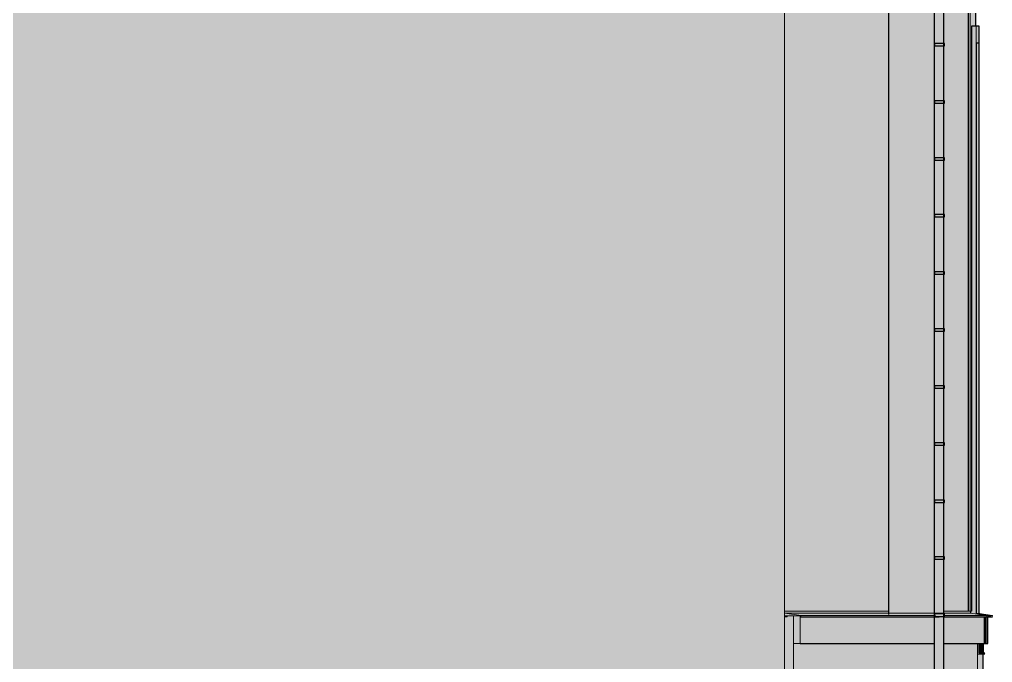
# Model space of a CAD drawing. Header units: millimetres. Extents: x -11345 to 411485, y -9810 to 73012.
# Drawn here: x 333808 to 344325, y 32851 to 39804 of the extents above; entities that cross this region are included whole.
import ezdxf

# ---------------------------------------------------------------- set-up
doc = ezdxf.new("R2010")
doc.units = ezdxf.units.MM
for name, color, linetype in [('PDF _Линии', 7, 'Continuous'), ('PDF _Стены наружные', 7, 'Continuous'), ('PDF _Стены отделка', 7, 'Continuous'), ('PDF _Узлы', 7, 'Continuous')]:
    doc.layers.add(name, color=color, linetype=linetype)
for name, color, linetype, true_color in [('PDF _Обобщенные модели', 7, 'Continuous', 0xb5bcbf), ('PDF _Ограждение', 7, 'Continuous', 0x7f7f7f), ('PDF _Стены штриховка поверхности', 7, 'Continuous', 0xcacbcc)]:
    doc.layers.add(name, color=color, linetype=linetype, true_color=true_color)

msp = doc.modelspace()

# ---------------------------------------------------------------- hatches: boundary and pattern name
at = {"layer": 'PDF _Линии', "transparency": 33554559}
msp.add_hatch(color=256, dxfattribs=at).paths.add_polyline_path([(344193.31773, 33376.28905), (344189.08469, 33384.75513), (344180.61862, 33388.98817), (344172.15254, 33384.75513), (344167.9195, 33376.28905), (344172.15254, 33367.82298), (344180.61862, 33363.58994), (344189.08469, 33367.82298)])
at = {"layer": 'PDF _Обобщенные модели', "transparency": 33554559}
h = msp.add_hatch(color=256, dxfattribs=at)
h.paths.add_polyline_path([(343850.44163, 44429.59879), (343854.67466, 44437.21826), (343858.9077, 44445.68433), (343841.97555, 44445.68433), (343841.97555, 44437.21826), (343820.81036, 44399.12091), (343808.11124, 44390.65484), (343791.17909, 44373.72268), (343757.31478, 44361.02357), (343727.68351, 44373.72268), (343723.45048, 44373.72268), (343702.28528, 44394.88787), (343693.81921, 44403.35395), (343672.65402, 44445.68433), (343647.25579, 44445.68433), (343659.9549, 44420.2861), (343651.48882, 44432.98522), (343659.9549, 44407.58699), (343659.9549, 44403.35395), (343655.72186, 44403.35395), (343655.72186, 44365.25661), (343668.42098, 44344.09141), (343672.65402, 44327.15926), (343676.88705, 44318.69318), (343702.28528, 44259.43065), (343702.28528, 43891.15631), (343698.05225, 43891.15631), (343702.28528, 43857.292), (343698.05225, 43857.292), (343698.05225, 41368.26545), (343702.28528, 40775.64009), (343698.05225, 40775.64009), (343698.05225, 40750.24186), (343702.28528, 40157.61649), (343698.05225, 40157.61649), (343698.05225, 40132.21826), (343702.28528, 39543.82593), (343698.05225, 39543.82593), (343698.05225, 38900.4041), (343702.28528, 38307.77873), (343698.05225, 38307.77873), (343698.05225, 38282.3805), (343702.28528, 37693.98817), (343698.05225, 37693.98817), (343698.05225, 37668.58994), (343702.28528, 37075.96457), (343698.05225, 37075.96457), (343698.05225, 35818.75218), (343702.28528, 35226.12681), (343698.05225, 35226.12681), (343698.05225, 35200.72858), (343702.28528, 34608.10321), (343698.05225, 34608.10321), (343698.05225, 33363.58994), (343706.51832, 33359.3569), (343706.51832, 33346.65779), (343710.75136, 33342.42475), (343698.05225, 33342.42475), (343698.05225, 28385.53684), (343702.28528, 28292.41), (343702.28528, 28216.21531), (343706.51832, 28207.74923), (343714.9844, 28195.05012), (343727.68351, 28186.58404), (343736.14959, 28182.351), (343765.78086, 28182.351), (343774.24694, 28186.58404), (343786.94605, 28195.05012), (343795.41213, 28207.74923), (343799.64517, 28216.21531), (343799.64517, 33342.42475), (343791.17909, 33342.42475), (343791.17909, 33350.89082), (343795.41213, 33350.89082), (343791.17909, 33359.3569), (343799.64517, 33363.58994), (343799.64517, 44030.84658), (343795.41213, 44022.3805), (343795.41213, 44026.61354), (343799.64517, 44035.07961), (343799.64517, 44043.54569), (343796.82314, 44043.54569), (343799.64517, 44047.77873), (343799.64517, 44259.43065), (343825.0434, 44318.69318), (343833.50947, 44335.62534), (343837.74251, 44348.32445), (343850.44163, 44369.48964), (343850.44163, 44373.72268), (343846.20859, 44386.4218), (343846.20859, 44416.05307), (343850.44163, 44428.75218)])
h.paths.add_polyline_path([(343829.27643, 44394.88787), (343825.0434, 44386.4218), (343812.34428, 44373.72268), (343812.34428, 44369.48964), (343809.9254, 44366.46604), (343812.34428, 44373.72268), (343825.0434, 44390.65484)], flags=0)
h.paths.add_polyline_path([(343681.12009, 44384.30528), (343689.58617, 44373.72268), (343698.05225, 44361.02357), (343702.28528, 44356.79053), (343705.10731, 44351.14648), (343693.81921, 44365.25661), (343689.58617, 44373.72268), (343685.35313, 44377.95572)], flags=0)
h.paths.add_polyline_path([(343795.41213, 44039.31265), (343791.17909, 44035.07961), (343795.41213, 44041.42917)], flags=0)
h.paths.add_polyline_path([(343780.59649, 44009.68138), (343774.24694, 44005.44835), (343778.47997, 44009.68138)], flags=0)
h.paths.add_polyline_path([(343714.9844, 44001.21531), (343719.21744, 44001.21531), (343719.21744, 43996.98227)], flags=0)
h.paths.add_polyline_path([(343748.84871, 43218.10321), (343753.08174, 42625.47784), (343748.84871, 42625.47784), (343753.08174, 42600.07961), (343748.84871, 42600.07961), (343748.84871, 42625.47784)], flags=0)
h.paths.add_polyline_path([(343753.08174, 28279.71088), (343753.08174, 28275.47784), (343748.84871, 28283.94392)], flags=0)
h.paths.add_polyline_path([(343774.24694, 28283.94392), (343765.78086, 28288.17696), (343770.0139, 28288.17696)], flags=0)
h.paths.add_polyline_path([(343736.14959, 28288.17696), (343740.38263, 28292.41), (343748.84871, 28292.41), (343748.84871, 28385.53684), (343753.08174, 28292.41), (343748.84871, 28292.41)], flags=0)
h.paths.add_polyline_path([(343723.45048, 43992.74923), (343727.68351, 43992.74923), (343736.14959, 43988.51619), (343731.91655, 43988.51619)], flags=0)
h.paths.add_polyline_path([(343765.78086, 44001.21531), (343761.54782, 43988.51619), (343761.54782, 44001.21531)], flags=0)
h.paths.add_polyline_path([(343719.21744, 44009.68138), (343723.45048, 44009.68138), (343727.68351, 44005.44835), (343736.14959, 44001.21531), (343740.38263, 44001.21531), (343740.38263, 43988.51619), (343736.14959, 43996.98227), (343736.14959, 44001.21531), (343723.45048, 44005.44835)], flags=0)
h.paths.add_polyline_path([(343714.9844, 44030.84658), (343719.21744, 44026.61354), (343727.68351, 44022.3805), (343731.91655, 44018.14746), (343723.45048, 44022.3805), (343719.21744, 44022.3805)], flags=0)
h.paths.add_polyline_path([(343723.45048, 44018.14746), (343723.45048, 44013.91442), (343714.9844, 44022.3805)], flags=0)
h.paths.add_polyline_path([(343782.71301, 44026.61354), (343782.71301, 44022.3805), (343778.47997, 44022.3805)], flags=0)
for points in [[(343702.28528, 39543.82593), (343702.28528, 39548.05897), (343698.05225, 39548.05897), (343693.81921, 39543.82593), (343698.05225, 39539.59289), (343702.28528, 39539.59289)], [(343702.28528, 39518.4277), (343702.28528, 39522.66073), (343698.05225, 39522.66073), (343693.81921, 39518.4277), (343698.05225, 39514.19466), (343702.28528, 39514.19466)], [(343702.28528, 38925.80233), (343702.28528, 38930.03537), (343698.05225, 38930.03537), (343693.81921, 38925.80233), (343698.05225, 38921.56929), (343702.28528, 38921.56929)], [(343702.28528, 38900.4041), (343702.28528, 38904.63714), (343698.05225, 38904.63714), (343693.81921, 38900.4041), (343698.05225, 38896.17106), (343702.28528, 38896.17106)], [(343702.28528, 38307.77873), (343702.28528, 38312.01177), (343698.05225, 38312.01177), (343693.81921, 38307.77873), (343698.05225, 38303.54569), (343702.28528, 38303.54569)], [(343702.28528, 38282.3805), (343702.28528, 38286.61354), (343698.05225, 38286.61354), (343693.81921, 38282.3805), (343698.05225, 38278.14746), (343702.28528, 38278.14746)], [(343702.28528, 37693.98817), (343702.28528, 37698.22121), (343698.05225, 37698.22121), (343693.81921, 37693.98817), (343698.05225, 37689.75513), (343702.28528, 37689.75513)], [(343702.28528, 37668.58994), (343702.28528, 37672.82298), (343698.05225, 37672.82298), (343693.81921, 37668.58994), (343698.05225, 37664.3569), (343702.28528, 37664.3569)], [(343702.28528, 37075.96457), (343702.28528, 37080.19761), (343698.05225, 37080.19761), (343693.81921, 37075.96457), (343698.05225, 37071.73153), (343702.28528, 37071.73153)], [(343702.28528, 37050.56634), (343702.28528, 37054.79938), (343698.05225, 37054.79938), (343693.81921, 37050.56634), (343698.05225, 37046.3333), (343702.28528, 37046.3333)], [(343702.28528, 36457.94097), (343702.28528, 36462.17401), (343698.05225, 36462.17401), (343693.81921, 36457.94097), (343698.05225, 36453.70793), (343702.28528, 36453.70793)], [(343702.28528, 36432.54274), (343702.28528, 36436.77578), (343698.05225, 36436.77578), (343693.81921, 36432.54274), (343698.05225, 36428.3097), (343702.28528, 36428.3097)], [(343702.28528, 35844.15041), (343702.28528, 35848.38345), (343698.05225, 35848.38345), (343693.81921, 35844.15041), (343698.05225, 35839.91737), (343702.28528, 35839.91737)], [(343702.28528, 35818.75218), (343702.28528, 35822.98522), (343698.05225, 35822.98522), (343693.81921, 35818.75218), (343698.05225, 35814.51914), (343702.28528, 35814.51914)], [(343702.28528, 35226.12681), (343702.28528, 35230.35985), (343698.05225, 35230.35985), (343693.81921, 35226.12681), (343698.05225, 35221.89377), (343702.28528, 35221.89377)], [(343702.28528, 35200.72858), (343702.28528, 35204.96162), (343698.05225, 35204.96162), (343693.81921, 35200.72858), (343698.05225, 35196.49554), (343702.28528, 35196.49554)], [(343702.28528, 34608.10321), (343702.28528, 34612.33625), (343698.05225, 34612.33625), (343693.81921, 34608.10321), (343698.05225, 34603.87017), (343702.28528, 34603.87017)], [(343702.28528, 34582.70498), (343702.28528, 34586.93802), (343698.05225, 34586.93802), (343693.81921, 34582.70498), (343698.05225, 34578.47194), (343702.28528, 34578.47194)], [(343702.28528, 33994.31265), (343702.28528, 33998.54569), (343698.05225, 33998.54569), (343693.81921, 33994.31265), (343698.05225, 33990.07961), (343702.28528, 33990.07961)], [(343702.28528, 33968.91442), (343702.28528, 33973.14746), (343698.05225, 33973.14746), (343693.81921, 33968.91442), (343698.05225, 33964.68138), (343702.28528, 33964.68138)], [(343702.28528, 33376.28905), (343702.28528, 33380.52209), (343698.05225, 33380.52209), (343693.81921, 33376.28905), (343698.05225, 33372.05602), (343702.28528, 33372.05602)]]:
    msp.add_hatch(color=7, dxfattribs=at).paths.add_polyline_path(points)
at = {"layer": 'PDF _Ограждение', "transparency": 33554559}
for color, points in [(7, [(342081.0316, 33405.92032), (342081.0316, 33410.15336), (342076.79856, 33410.15336), (342072.56552, 33405.92032), (342076.79856, 33401.68728), (342081.0316, 33401.68728)]), (7, [(342254.58617, 33342.42475), (342254.58617, 33346.65779), (342250.35313, 33346.65779), (342246.12009, 33342.42475), (342250.35313, 33338.19171), (342254.58617, 33338.19171)]), (7, [(342258.81921, 33342.42475), (342258.81921, 33346.65779), (342254.58617, 33346.65779), (342250.35313, 33342.42475), (342254.58617, 33338.19171), (342258.81921, 33338.19171)]), (7, [(342258.81921, 33342.42475), (342258.81921, 33346.65779), (342254.58617, 33346.65779), (342250.35313, 33342.42475), (342254.58617, 33338.19171), (342258.81921, 33338.19171)]), (256, [(344201.78381, 33376.28905), (344180.61862, 33376.28905), (344273.74546, 33359.3569), (344277.9785, 33359.3569), (344273.74546, 33346.65779), (344294.91065, 33346.65779), (344277.9785, 33342.42475), (344307.60977, 33342.42475), (344307.60977, 33346.65779), (344303.37673, 33346.65779), (344307.60977, 33359.3569), (344303.37673, 33359.3569)]), (256, [(344201.78381, 32944.51914), (344206.01685, 32944.51914), (344206.01685, 32957.21826)])]:
    msp.add_hatch(color=color, dxfattribs=at).paths.add_polyline_path(points)
at = {"layer": 'PDF _Ограждение', "true_color": 0x373f43, "transparency": 33554559}
h = msp.add_hatch(color=149, dxfattribs=at)
h.paths.add_polyline_path([(343698.05225, 33363.58994), (343698.05225, 33372.05602), (343198.55372, 33372.05602), (343198.55372, 33405.92032), (342076.79856, 33405.92032), (342076.79856, 33384.75513), (342246.12009, 33359.3569), (342254.58617, 33359.3569), (342250.35313, 33350.89082), (342250.35313, 33346.65779), (342254.58617, 33346.65779), (342254.58617, 33342.42475), (343710.75136, 33342.42475), (343710.75136, 33346.65779), (343706.51832, 33346.65779), (343706.51832, 33359.3569)])
h.paths.add_polyline_path([(342185.31827, 33369.74709), (342237.65402, 33363.58994), (342246.88974, 33360.51137)], flags=0)
h = msp.add_hatch(color=149, dxfattribs=at)
h.paths.add_polyline_path([(344161.56995, 33374.17253), (344079.0257, 33384.75513), (344087.49177, 33384.75513), (344083.25874, 33405.92032), (343799.64517, 33405.92032), (343799.64517, 33363.58994), (343795.41213, 33359.3569), (343791.17909, 33359.3569), (343795.41213, 33350.89082), (343791.17909, 33350.89082), (343795.41213, 33346.65779), (343791.17909, 33346.65779), (343791.17909, 33342.42475), (344172.15254, 33342.42475), (344227.18204, 33346.65779), (344261.04635, 33346.65779), (344265.27938, 33342.42475), (344273.74546, 33342.42475), (344273.74546, 33346.65779), (344277.9785, 33350.89082), (344277.9785, 33359.3569), (344248.34723, 33363.58994), (344095.95785, 33384.75513), (344100.19089, 33384.75513), (344100.19089, 33388.98817), (344095.95785, 33405.92032), (344087.49177, 33405.92032), (344087.49177, 33384.75513)])
h.paths.add_polyline_path([(344184.85166, 33380.52209), (344180.61862, 33380.52209), (344316.07584, 33359.3569), (344307.60977, 33359.3569), (344307.60977, 33350.89082), (344303.37673, 33346.65779), (344307.60977, 33346.65779), (344307.60977, 33342.42475), (344320.30888, 33342.42475), (344320.30888, 33359.3569), (344324.54192, 33359.3569)])
msp.add_hatch(color=149, dxfattribs=at).paths.add_polyline_path([(344210.24989, 32961.4513), (344180.61862, 32965.68433), (344180.61862, 32961.4513), (344201.78381, 32957.21826), (344210.24989, 32957.21826), (344206.01685, 32952.98522), (344206.01685, 32944.51914), (344210.24989, 32940.2861), (344239.88115, 32940.2861), (344239.88115, 32944.51914), (344235.64812, 32944.51914), (344235.64812, 32952.98522), (344239.88115, 32957.21826), (344235.64812, 32957.21826)])
at = {"layer": 'PDF _Стены наружные', "true_color": 0xe2e2e2, "transparency": 33554687}
for points in [[(344146.75431, 39730.07961), (344095.95785, 39730.07961), (344100.19089, 33384.75513), (344138.28823, 33380.52209), (344146.75431, 33380.52209)], [(342076.79856, 33355.12386), (342076.79856, 32279.93212), (342106.42983, 32279.93212), (342106.42983, 32195.27135), (342076.79856, 32195.27135), (342076.79856, 31746.56929), (342106.42983, 31746.56929), (342106.42983, 31831.23006), (342174.15844, 31831.23006), (342174.15844, 33058.81118), (342246.12009, 33058.81118), (342246.12009, 33355.12386)]]:
    msp.add_hatch(color=254, dxfattribs=at).paths.add_polyline_path(points)
h = msp.add_hatch(color=254, dxfattribs=at)
h.paths.add_polyline_path([(344172.15254, 33380.52209), (344150.98735, 33380.52209), (344155.22039, 33376.28905), (344176.38558, 33376.28905)])
h.paths.add_polyline_path([(344176.38558, 39552.292), (344150.98735, 39552.292), (344150.98735, 33384.75513), (344172.15254, 33380.52209), (344176.38558, 33380.52209)])
at = {"layer": 'PDF _Стены наружные', "transparency": 33554687}
msp.add_hatch(color=256, dxfattribs=at).paths.add_polyline_path([(344180.61862, 33376.28905), (344180.61862, 33380.52209), (344176.38558, 33380.52209), (344172.15254, 33376.28905), (344176.38558, 33372.05602), (344180.61862, 33372.05602)])
at = {"layer": 'PDF _Стены наружные', "true_color": 0xe2e2e2, "transparency": 33554687}
h = msp.add_hatch(color=254, dxfattribs=at)
h.paths.add_polyline_path([(344206.01685, 33058.81118), (344180.61862, 33058.81118), (344180.61862, 32965.68433), (344206.01685, 32961.4513)])
h.paths.add_polyline_path([(344206.01685, 32957.21826), (344180.61862, 32961.4513), (344180.61862, 32952.98522), (344206.01685, 32952.98522)])
at = {"layer": 'PDF _Стены штриховка поверхности', "true_color": 0xfbfbf4, "transparency": 33554687}
h = msp.add_hatch(color=7, dxfattribs=at)
h.paths.add_polyline_path([(342161.45933, 41321.70203), (342161.45933, 41309.00292), (342165.69236, 41317.46899), (342165.69236, 41321.70203)])
h.paths.add_polyline_path([(343698.05225, 33372.05602), (343698.05225, 41304.76988), (343651.48882, 41304.76988), (343651.48882, 41355.56634), (343698.05225, 41355.56634), (343698.05225, 43984.28315), (342123.36198, 43984.28315), (342123.36198, 43637.17401), (342076.79856, 43637.17401), (342076.79856, 41338.63419), (342081.0316, 41334.40115), (342076.79856, 41334.40115), (342076.79856, 41317.46899), (342123.36198, 41317.46899), (342123.36198, 41325.93507), (342093.73071, 41334.40115), (342093.73071, 41355.56634), (343253.58322, 41355.56634), (343253.58322, 41304.76988), (342165.69236, 41304.76988), (342165.69236, 41309.00292), (342161.45933, 41309.00292), (342161.45933, 41156.61354), (342123.36198, 41156.61354), (342123.36198, 40504.72563), (342076.79856, 40504.72563), (342076.79856, 33405.92032), (343198.55372, 33405.92032), (343198.55372, 33372.05602)])
for points in [[(344083.25874, 33405.92032), (344083.25874, 39730.07961), (344087.49177, 33405.92032), (344095.95785, 33405.92032), (344100.19089, 39730.07961), (344142.52127, 39730.07961), (344142.52127, 40504.72563), (344193.31773, 40504.72563), (344193.31773, 41156.61354), (344227.18204, 41156.61354), (344227.18204, 41304.76988), (344184.85166, 41304.76988), (344180.61862, 41309.00292), (344176.38558, 41309.00292), (344180.61862, 41304.76988), (343799.64517, 41304.76988), (343799.64517, 33405.92032)], [(344180.61862, 39730.07961), (344146.75431, 39730.07961), (344146.75431, 33380.52209), (344150.98735, 33380.52209), (344150.98735, 39552.292), (344176.38558, 39552.292), (344176.38558, 33380.52209), (344180.61862, 33380.52209)], [(342254.58617, 33359.3569), (342076.79856, 33384.75513), (342076.79856, 33355.12386), (342246.12009, 33355.12386), (342246.12009, 33058.81118), (343698.05225, 33058.81118), (343698.05225, 33342.42475), (342254.58617, 33342.42475), (342250.35313, 33346.65779), (342254.58617, 33355.12386)], [(344273.74546, 33342.42475), (343799.64517, 33342.42475), (343799.64517, 33058.81118), (344273.74546, 33058.81118)]]:
    msp.add_hatch(color=7, dxfattribs=at).paths.add_polyline_path(points)
at = {"layer": 'PDF _Стены штриховка поверхности', "transparency": 33554687}
for points in [[(342174.15844, 33058.81118), (342174.15844, 31831.23006), (342106.42983, 31831.23006), (342106.42983, 31746.56929), (342076.79856, 31746.56929), (342076.79856, 31661.90852), (342106.42983, 31661.90852), (342106.42983, 31259.76988), (342076.79856, 31259.76988), (342076.79856, 31175.10911), (342106.42983, 31175.10911), (342106.42983, 30827.99997), (342076.79856, 30827.99997), (342076.79856, 30743.3392), (342106.42983, 30743.3392), (342106.42983, 30391.99702), (342076.79856, 30391.99702), (342076.79856, 30307.33625), (342106.42983, 30307.33625), (342106.42983, 29955.99407), (342076.79856, 29955.99407), (342076.79856, 29871.3333), (342106.42983, 29871.3333), (342106.42983, 29519.99112), (342076.79856, 29519.99112), (342076.79856, 29435.33035), (342106.42983, 29435.33035), (342106.42983, 28499.82888), (343698.05225, 28499.82888), (343698.05225, 33058.81118)], [(344206.01685, 33058.81118), (344210.24989, 32961.4513), (344222.949, 32957.21826), (344222.949, 33058.81118)]]:
    msp.add_hatch(color=256, dxfattribs=at).paths.add_polyline_path(points)
h = msp.add_hatch(color=256, dxfattribs=at)
h.paths.add_polyline_path([(344083.25874, 29955.99407), (344083.25874, 29871.3333), (344066.32658, 29871.3333), (344066.32658, 29955.99407)])
h.paths.add_polyline_path([(344083.25874, 29519.99112), (344083.25874, 29435.33035), (344066.32658, 29435.33035), (344066.32658, 29519.99112)], flags=0)
h.paths.add_polyline_path([(343799.64517, 33058.81118), (343799.64517, 28499.82888), (344172.15254, 28499.82888), (344172.15254, 28686.08256), (344206.01685, 28686.08256), (344206.01685, 32186.80528), (344193.31773, 32186.80528), (344193.31773, 32601.64304), (344222.949, 32601.64304), (344222.949, 32940.2861), (344210.24989, 32940.2861), (344206.01685, 32944.51914), (344201.78381, 32944.51914), (344206.01685, 32952.98522), (344180.61862, 32952.98522), (344180.61862, 33058.81118)], flags=0)
h.paths.add_polyline_path([(344108.65697, 29435.33035), (344108.65697, 29519.99112), (344117.12304, 29519.99112), (344117.12304, 29435.33035)], flags=0)
h.paths.add_polyline_path([(344108.65697, 29871.3333), (344108.65697, 29955.99407), (344117.12304, 29955.99407), (344117.12304, 29871.3333)], flags=0)
h.paths.add_polyline_path([(344083.25874, 30391.99702), (344083.25874, 30307.33625), (344066.32658, 30307.33625), (344066.32658, 30391.99702)], flags=0)
h.paths.add_polyline_path([(344066.32658, 30743.3392), (344066.32658, 30827.99997), (344083.25874, 30827.99997), (344083.25874, 30743.3392)], flags=0)
h.paths.add_polyline_path([(344108.65697, 30307.33625), (344108.65697, 30391.99702), (344117.12304, 30391.99702), (344117.12304, 30307.33625)], flags=0)
h.paths.add_polyline_path([(344083.25874, 31259.76988), (344083.25874, 31175.10911), (344066.32658, 31175.10911), (344066.32658, 31259.76988)], flags=0)
h.paths.add_polyline_path([(344108.65697, 30743.3392), (344108.65697, 30827.99997), (344117.12304, 30827.99997), (344117.12304, 30743.3392)], flags=0)
h.paths.add_polyline_path([(344108.65697, 31175.10911), (344108.65697, 31259.76988), (344117.12304, 31259.76988), (344117.12304, 31175.10911)], flags=0)
h.paths.add_polyline_path([(344125.58912, 29435.33035), (344125.58912, 29519.99112), (344129.82216, 29519.99112), (344129.82216, 29435.33035)], flags=0)
h.paths.add_polyline_path([(344125.58912, 29871.3333), (344125.58912, 29955.99407), (344129.82216, 29955.99407), (344129.82216, 29871.3333)], flags=0)
h.paths.add_polyline_path([(344125.58912, 30307.33625), (344125.58912, 30391.99702), (344129.82216, 30391.99702), (344129.82216, 30307.33625)], flags=0)
h.paths.add_polyline_path([(344125.58912, 30743.3392), (344125.58912, 30827.99997), (344129.82216, 30827.99997), (344129.82216, 30743.3392)], flags=0)
h.paths.add_polyline_path([(344125.58912, 31175.10911), (344125.58912, 31259.76988), (344129.82216, 31259.76988), (344129.82216, 31175.10911)], flags=0)
h.paths.add_polyline_path([(344066.32658, 31661.90852), (344066.32658, 31746.56929), (344083.25874, 31746.56929), (344083.25874, 31661.90852)], flags=0)
h.paths.add_polyline_path([(344125.58912, 31661.90852), (344125.58912, 31746.56929), (344129.82216, 31746.56929), (344129.82216, 31661.90852)], flags=0)
h.paths.add_polyline_path([(344066.32658, 32195.27135), (344066.32658, 32279.93212), (344083.25874, 32279.93212), (344083.25874, 32195.27135)], flags=0)
h.paths.add_polyline_path([(344167.9195, 32195.27135), (344151.07374, 32195.27135), (344151.93762, 32279.93212), (344167.9195, 32279.93212)], flags=0)
h.paths.add_polyline_path([(344125.58912, 32195.27135), (344125.58912, 32279.93212), (344129.82216, 32279.93212), (344129.82216, 32601.64304), (344150.98735, 32601.64304), (344150.98735, 32186.80528), (344129.82216, 32186.80528), (344129.82216, 32195.27135)], flags=0)
at = {"layer": 'PDF _Узлы', "true_color": 0x939393, "transparency": 33554687}
msp.add_hatch(color=252, dxfattribs=at).paths.add_polyline_path([(342508.56847, 44259.43065), (336150.54487, 47374.94687), (329792.52127, 44259.43065), (329788.28823, 44259.43065), (329788.28823, 44183.23596), (330330.11714, 44183.23596), (330330.11714, 44085.87607), (330347.0493, 44085.87607), (330347.0493, 43984.28315), (330368.21449, 43984.28315), (330368.21449, 43637.17401), (330423.24399, 43637.17401), (330423.24399, 33376.28905), (322490.53012, 32330.72858), (322490.53012, 32258.76693), (322973.09649, 32322.2625), (322973.09649, 28597.18876), (322846.10534, 28597.18876), (322846.10534, 27936.83478), (342076.79856, 27936.83478), (342076.79856, 44187.46899), (342339.24694, 44259.43065), (342347.71301, 44259.43065), (342504.33543, 44183.23596), (342512.80151, 44179.00292), (342512.80151, 44259.43065)])

# ---------------------------------------------------------------- linework, layer by layer
at = {"layer": 'PDF _Линии', "lineweight": 9}
msp.add_lwpolyline([(322973.09649, 32322.2625), (322490.53012, 32258.76693), (322490.53012, 32330.72858), (330423.24399, 33376.28905), (330423.24399, 43637.17401), (330368.21449, 43637.17401), (330368.21449, 43984.28315), (330347.0493, 43984.28315), (330347.0493, 44085.87607), (330330.11714, 44085.87607), (330330.11714, 44183.23596), (329788.28823, 44183.23596), (329788.28823, 44259.43065), (336150.54487, 47374.94687), (342512.80151, 44259.43065), (342512.80151, 44179.00292), (342347.71301, 44259.43065), (342076.79856, 44187.46899), (342076.79856, 27936.83478), (322973.09649, 27936.83478), (322846.10534, 27936.83478), (322846.10534, 28597.18876), (322973.09649, 28597.18876)], close=True, dxfattribs=at)
at = {"layer": 'PDF _Линии', "lineweight": 30}
for points in [[(343698.05225, 28432.10026), (343698.05225, 43844.59289)], [(343799.64517, 28432.10026), (343799.64517, 43844.59289)], [(344066.32658, 33405.92032), (344066.32658, 40504.72563)], [(343698.05225, 33372.05602), (343698.05225, 39878.23596), (343198.55372, 39878.23596), (343198.55372, 33372.05602)], [(344180.61862, 33380.52209), (344180.61862, 39730.07961), (344095.95785, 39730.07961), (344095.95785, 33405.92032)], [(344150.98735, 33380.52209), (344150.98735, 39552.292), (344176.38558, 39552.292)], [(342076.79856, 33355.12386), (342106.42983, 33355.12386)], [(342254.58617, 33355.12386), (342246.12009, 33355.12386)], [(343803.8782, 33350.89082), (343803.8782, 33376.28905), (343748.84871, 33376.28905), (343698.05225, 33376.28905), (343698.05225, 33350.89082)], [(343706.51832, 33350.89082), (343748.84871, 33350.89082), (343795.41213, 33350.89082)], [(343799.64517, 33058.81118), (344273.74546, 33058.81118), (344273.74546, 33342.42475)], [(344248.34723, 33058.81118), (344248.34723, 33342.42475)], [(342246.12009, 33058.81118), (343698.05225, 33058.81118)], [(344206.01685, 32952.98522), (344180.61862, 32952.98522), (344180.61862, 32961.4513), (344180.61862, 33058.81118)], [(344222.949, 33058.81118), (344222.949, 32957.21826)], [(343799.64517, 32601.64304), (344222.949, 32601.64304), (344222.949, 32940.2861)]]:
    msp.add_lwpolyline(points, dxfattribs=at)
at = {"layer": 'PDF _Линии', "lineweight": 30, "ltscale": 7.746734}
msp.add_lwpolyline([(344142.52127, 39730.07961), (344142.52127, 43594.84363)], dxfattribs=at)
at = {"layer": 'PDF _Линии', "lineweight": 30}
for points in [[(343803.8782, 39518.4277), (343803.8782, 39543.82593), (343748.84871, 39543.82593), (343698.05225, 39543.82593), (343698.05225, 39518.4277), (343748.84871, 39518.4277)], [(343803.8782, 38900.4041), (343803.8782, 38925.80233), (343748.84871, 38925.80233), (343698.05225, 38925.80233), (343698.05225, 38900.4041), (343748.84871, 38900.4041)], [(343803.8782, 38282.3805), (343803.8782, 38307.77873), (343748.84871, 38307.77873), (343698.05225, 38307.77873), (343698.05225, 38282.3805), (343748.84871, 38282.3805)], [(343803.8782, 37668.58994), (343803.8782, 37693.98817), (343748.84871, 37693.98817), (343698.05225, 37693.98817), (343698.05225, 37668.58994), (343748.84871, 37668.58994)], [(343803.8782, 37050.56634), (343803.8782, 37075.96457), (343748.84871, 37075.96457), (343698.05225, 37075.96457), (343698.05225, 37050.56634), (343748.84871, 37050.56634)], [(343803.8782, 36432.54274), (343803.8782, 36457.94097), (343748.84871, 36457.94097), (343698.05225, 36457.94097), (343698.05225, 36432.54274), (343748.84871, 36432.54274)], [(343803.8782, 35818.75218), (343803.8782, 35844.15041), (343748.84871, 35844.15041), (343698.05225, 35844.15041), (343698.05225, 35818.75218), (343748.84871, 35818.75218)], [(343803.8782, 35200.72858), (343803.8782, 35226.12681), (343748.84871, 35226.12681), (343698.05225, 35226.12681), (343698.05225, 35200.72858), (343748.84871, 35200.72858)], [(343803.8782, 34582.70498), (343803.8782, 34608.10321), (343748.84871, 34608.10321), (343698.05225, 34608.10321), (343698.05225, 34582.70498), (343748.84871, 34582.70498)], [(343803.8782, 33968.91442), (343803.8782, 33994.31265), (343748.84871, 33994.31265), (343698.05225, 33994.31265), (343698.05225, 33968.91442), (343748.84871, 33968.91442)]]:
    msp.add_lwpolyline(points, close=True, dxfattribs=at)
at = {"layer": 'PDF _Обобщенные модели', "color": 7, "lineweight": 18}
for points in [[(343799.64517, 39543.82593), (343803.8782, 39543.82593)], [(343799.64517, 39518.4277), (343803.8782, 39518.4277)], [(343799.64517, 38925.80233), (343803.8782, 38925.80233)], [(343799.64517, 38900.4041), (343803.8782, 38900.4041)], [(343799.64517, 38307.77873), (343803.8782, 38307.77873)], [(343799.64517, 38282.3805), (343803.8782, 38282.3805)], [(343799.64517, 37693.98817), (343803.8782, 37693.98817)], [(343799.64517, 37668.58994), (343803.8782, 37668.58994)], [(343799.64517, 37075.96457), (343803.8782, 37075.96457)], [(343799.64517, 37050.56634), (343803.8782, 37050.56634)], [(343799.64517, 36457.94097), (343803.8782, 36457.94097)], [(343799.64517, 36432.54274), (343803.8782, 36432.54274)], [(343799.64517, 35844.15041), (343803.8782, 35844.15041)], [(343799.64517, 35818.75218), (343803.8782, 35818.75218)], [(343799.64517, 35226.12681), (343803.8782, 35226.12681)], [(343799.64517, 35200.72858), (343803.8782, 35200.72858)], [(343799.64517, 34608.10321), (343803.8782, 34608.10321)], [(343799.64517, 34582.70498), (343803.8782, 34582.70498)], [(343799.64517, 33994.31265), (343803.8782, 33994.31265)], [(343799.64517, 33968.91442), (343803.8782, 33968.91442)], [(343799.64517, 33376.28905), (343803.8782, 33376.28905)]]:
    msp.add_lwpolyline(points, dxfattribs=at)
at = {"layer": 'PDF _Обобщенные модели', "lineweight": 0}
for points in [[(343748.84871, 33342.42475), (343710.75136, 33342.42475), (343748.84871, 33342.42475)], [(343791.17909, 33346.65779), (343748.84871, 33346.65779), (343791.17909, 33346.65779)]]:
    msp.add_lwpolyline(points, dxfattribs=at)
at = {"layer": 'PDF _Ограждение', "color": 7, "lineweight": 18}
msp.add_lwpolyline([(342076.79856, 33384.75513), (342254.58617, 33359.3569), (342250.35313, 33346.65779), (342254.58617, 33342.42475), (342250.35313, 33342.42475), (342254.58617, 33342.42475), (342250.35313, 33346.65779), (342254.58617, 33359.3569), (342076.79856, 33384.75513), (342076.79856, 33405.92032)], dxfattribs=at)
at = {"layer": 'PDF _Ограждение', "color": 7, "lineweight": 9}
for points in [[(343198.55372, 33405.92032), (342076.79856, 33405.92032)], [(342254.58617, 33346.65779), (342250.35313, 33346.65779), (342254.58617, 33342.42475), (342250.35313, 33342.42475), (342254.58617, 33342.42475), (342250.35313, 33342.42475)], [(343706.51832, 33346.65779), (342250.35313, 33346.65779)], [(343706.51832, 33359.3569), (342254.58617, 33359.3569)], [(343698.05225, 33405.92032), (343698.05225, 33405.92032)], [(344273.74546, 33346.65779), (344261.04635, 33346.65779), (344265.27938, 33359.3569), (343791.17909, 33359.3569)], [(344261.04635, 33342.42475), (344277.9785, 33342.42475), (344265.27938, 33342.42475), (344261.04635, 33346.65779), (343791.17909, 33346.65779)], [(344100.19089, 33384.75513), (344087.49177, 33384.75513), (344087.49177, 33405.92032), (343799.64517, 33405.92032)], [(344100.19089, 33405.92032), (344087.49177, 33405.92032)], [(344150.98735, 33384.75513), (344307.60977, 33359.3569), (344303.37673, 33346.65779), (344307.60977, 33342.42475), (344303.37673, 33342.42475), (344307.60977, 33342.42475), (344303.37673, 33346.65779), (344307.60977, 33359.3569), (344150.98735, 33380.52209), (344277.9785, 33359.3569), (344273.74546, 33346.65779), (344277.9785, 33342.42475)], [(344324.54192, 33359.3569), (344180.61862, 33380.52209)], [(344320.30888, 33346.65779), (344324.54192, 33359.3569), (344307.60977, 33359.3569), (344277.9785, 33359.3569), (344265.27938, 33359.3569)], [(344277.9785, 33346.65779), (344307.60977, 33346.65779), (344303.37673, 33346.65779), (344320.30888, 33346.65779), (344324.54192, 33342.42475)], [(344303.37673, 33342.42475), (344277.9785, 33342.42475), (344307.60977, 33342.42475), (344277.9785, 33342.42475), (344307.60977, 33342.42475)], [(344303.37673, 33342.42475), (344307.60977, 33342.42475), (344303.37673, 33342.42475)], [(344180.61862, 32965.68433), (344239.88115, 32957.21826), (344235.64812, 32944.51914), (344239.88115, 32940.2861)], [(344201.78381, 32944.51914), (344206.01685, 32944.51914), (344235.64812, 32944.51914)], [(344210.24989, 32957.21826), (344239.88115, 32957.21826)]]:
    msp.add_lwpolyline(points, dxfattribs=at)
at = {"layer": 'PDF _Ограждение', "color": 7, "lineweight": 9, "ltscale": 11.217948}
msp.add_lwpolyline([(344265.27938, 33359.3569), (344087.49177, 33384.75513), (342076.79856, 33384.75513)], dxfattribs=at)
at = {"layer": 'PDF _Ограждение', "color": 149, "lineweight": 0, "true_color": 0x373f43}
for points in [[(342254.58617, 33359.3569), (342246.12009, 33359.3569), (342254.58617, 33359.3569)], [(342250.35313, 33346.65779), (342250.35313, 33346.65779), (342250.35313, 33346.65779)], [(343710.75136, 33346.65779), (342254.58617, 33346.65779), (343710.75136, 33346.65779)], [(343698.05225, 33372.05602), (343698.05225, 33372.05602), (343698.05225, 33372.05602)], [(343698.05225, 33372.05602), (343698.05225, 33372.05602), (343698.05225, 33372.05602)], [(344239.88115, 32940.2861), (344210.24989, 32940.2861), (344239.88115, 32940.2861)]]:
    msp.add_lwpolyline(points, dxfattribs=at)
at = {"layer": 'PDF _Ограждение', "color": 7, "lineweight": 9}
for points in [[(342254.58617, 33342.42475), (343710.75136, 33342.42475)], [(343791.17909, 33342.42475), (344265.27938, 33342.42475), (344261.04635, 33342.42475)], [(344307.60977, 33342.42475), (344324.54192, 33342.42475), (344320.30888, 33342.42475)], [(344180.61862, 32961.4513), (344206.01685, 32957.21826), (344201.78381, 32944.51914), (344206.01685, 32940.2861), (344210.24989, 32940.2861), (344206.01685, 32944.51914), (344210.24989, 32957.21826)], [(344210.24989, 32940.2861), (344239.88115, 32940.2861), (344206.01685, 32940.2861)]]:
    msp.add_lwpolyline(points, close=True, dxfattribs=at)
at = {"layer": 'PDF _Ограждение', "color": 149, "lineweight": 0, "true_color": 0x373f43}
msp.add_lwpolyline([(344184.85166, 33380.52209), (344180.61862, 33380.52209), (344184.85166, 33380.52209)], close=True, dxfattribs=at)
at = {"layer": 'PDF _Ограждение', "lineweight": 0}
msp.add_lwpolyline([(344303.37673, 33346.65779), (344303.37673, 33346.65779), (344303.37673, 33346.65779)], dxfattribs=at)
for points in [[(344307.60977, 33359.3569), (344307.60977, 33359.3569), (344307.60977, 33359.3569)], [(344206.01685, 32957.21826), (344206.01685, 32957.21826), (344206.01685, 32957.21826)]]:
    msp.add_lwpolyline(points, close=True, dxfattribs=at)
at = {"layer": 'PDF _Ограждение', "transparency": 33554559}
msp.add_solid([(344206.01685, 32940.2861), (344210.24989, 32940.2861), (344210.24989, 32940.2861)], dxfattribs=at)
at = {"layer": 'PDF _Стены наружные', "lineweight": 18}
for points in [[(344083.25874, 40504.72563), (344083.25874, 33405.92032)], [(344146.75431, 39730.07961), (344146.75431, 33380.52209)], [(344176.38558, 39552.292), (344176.38558, 33380.52209)], [(344235.64812, 33058.81118), (344235.64812, 33342.42475)], [(344256.81331, 33342.42475), (344256.81331, 33058.81118)], [(344163.68646, 32601.64304), (344163.68646, 33058.81118)], [(344206.01685, 33058.81118), (344206.01685, 32961.4513)]]:
    msp.add_lwpolyline(points, dxfattribs=at)
at = {"layer": 'PDF _Стены наружные', "color": 254, "lineweight": 0, "true_color": 0xe2e2e2}
msp.add_lwpolyline([(344206.01685, 32961.4513), (344206.01685, 32961.4513), (344206.01685, 32961.4513)], close=True, dxfattribs=at)
at = {"layer": 'PDF _Стены отделка', "lineweight": 9}
for points in [[(342123.36198, 41156.61354), (342161.45933, 41156.61354), (342161.45933, 41342.86722), (342123.36198, 41342.86722), (342123.36198, 40504.72563), (342076.79856, 40504.72563), (342076.79856, 39696.21531)], [(342076.79856, 35607.10026), (342076.79856, 37435.77283)], [(342076.79856, 32279.93212), (342106.42983, 32279.93212), (342106.42983, 32605.87607), (342174.15844, 32605.87607), (342174.15844, 33355.12386)], [(342174.15844, 33058.81118), (342246.12009, 33058.81118), (342246.12009, 33355.12386), (342106.42983, 33355.12386), (342106.42983, 33346.65779), (342076.79856, 33346.65779)]]:
    msp.add_lwpolyline(points, dxfattribs=at)
at = {"layer": 'PDF _Стены штриховка поверхности', "lineweight": 0}
msp.add_lwpolyline([(344206.01685, 32940.2861), (344163.68646, 32940.2861), (344206.01685, 32940.2861)], dxfattribs=at)
at = {"layer": 'PDF _Стены штриховка поверхности', "color": 7, "true_color": 0xfbfbf4, "transparency": 33554559}
for points in [[(344176.38558, 33376.28905), (344180.61862, 33376.28905), (344180.61862, 33376.28905)], [(344180.61862, 33376.28905), (344180.61862, 33376.28905), (344176.38558, 33376.28905)], [(344176.38558, 33376.28905), (344180.61862, 33376.28905), (344180.61862, 33376.28905)], [(344180.61862, 33376.28905), (344180.61862, 33376.28905), (344176.38558, 33376.28905)]]:
    msp.add_solid(points, dxfattribs=at)

doc.saveas('drawing.dxf')
